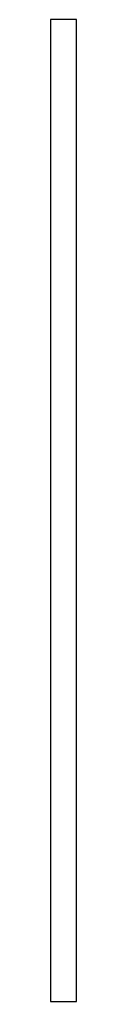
# Model space of a CAD drawing. Header units: millimetres. Extents: x -119 to -113, y -113 to 113.
import ezdxf

# ---------------------------------------------------------------- set-up
doc = ezdxf.new("R2010")
doc.units = ezdxf.units.MM
doc.layers.add('Shape2DView004', color=7, linetype='CONTINUOUS')

msp = doc.modelspace()

# ---------------------------------------------------------------- linework, layer by layer
at = {"layer": 'Shape2DView004'}
for p, q in [((-113, 113), (-119, 113)), ((-119, 113), (-119, -113)), ((-113, -113), (-113, 113)), ((-119, -113), (-113, -113))]:
    msp.add_line(p, q, dxfattribs=at)

doc.saveas('drawing.dxf')
